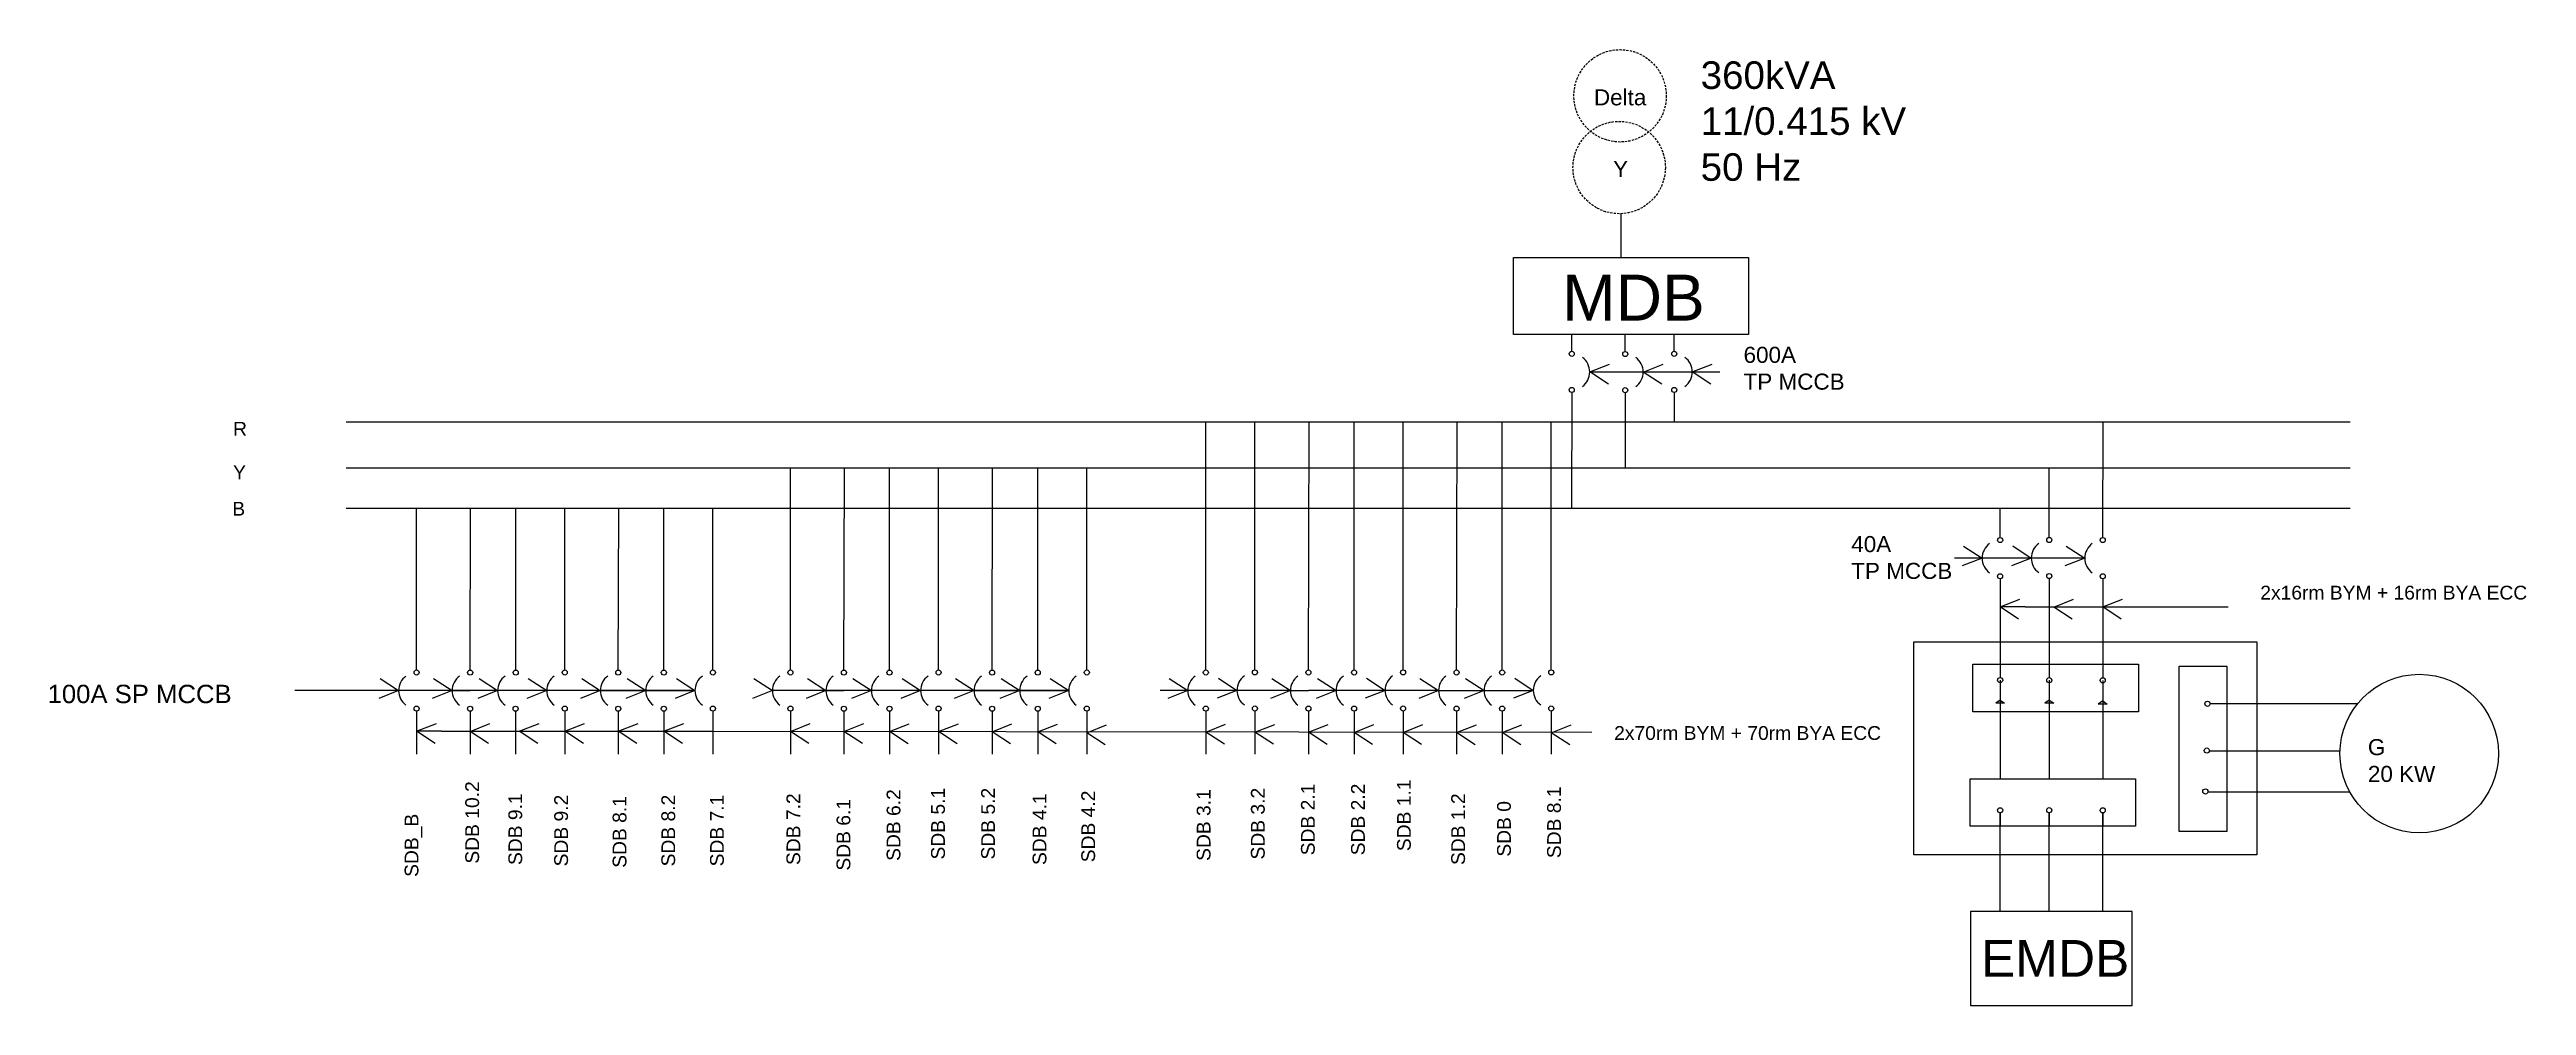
# Model space of a CAD drawing. Header units: inches. Extents: x 145 to 415, y -2 to 103.
import ezdxf

# ---------------------------------------------------------------- set-up
doc = ezdxf.new("R2010")
doc.units = ezdxf.units.IN
doc.header["$MEASUREMENT"] = 0
doc.linetypes.add('HIDDEN', pattern=[0.375, 0.25, -0.125])
doc.layers.add('dotdot', color=7, linetype='HIDDEN')
doc.layers.add('Legend', color=50, linetype='Continuous')
doc.styles.get("Standard").update_dxf_attribs({"font": 'arial.ttf'})

# ---------------------------------------------------------------- blocks, each defined once
blk = doc.blocks.new('Arrow')
for p, q in [((0, 0), (-2.16, -0.85)), ((-2.02, 1.32), (0, 0))]:
    blk.add_line(p, q)

msp = doc.modelspace()

# ---------------------------------------------------------------- linework, layer by layer
for p, q in [((316.47, 84.66), (316.47, 79.87)), ((311.14, 69.68), (311.14, 71.5)), ((316.96, 69.67), (316.96, 71.5)), ((322.3, 69.68), (322.3, 71.5)), ((313.1, 67.44), (315.8, 67.44)), ((315.8, 67.44), (327.26, 67.44)), ((311.13, 65.2), (311.1, 52.61)), ((316.96, 65.18), (316.96, 56.99)), ((322.3, 65.2), (322.3, 62)), ((271.31, 35.01), (271.31, 62)), ((276.66, 35.02), (276.66, 62)), ((282.48, 35.01), (282.55, 62)), ((287.44, 35.01), (287.44, 62)), ((292.78, 35.02), (292.78, 62)), ((298.61, 35.01), (298.67, 62)), ((303.56, 35.01), (303.56, 62)), ((308.91, 35.02), (308.91, 62)), ((368.93, 49.41), (368.96, 62)), ((226.1, 35.01), (226.1, 56.99)), ((231.92, 34.99), (231.98, 56.99)), ((236.88, 34.99), (236.88, 56.99)), ((242.23, 35.01), (242.23, 56.99)), ((248.05, 34.99), (248.11, 56.99)), ((253.01, 34.99), (253.01, 56.99)), ((258.36, 35.01), (258.36, 56.99)), ((363.11, 49.43), (363.11, 56.99)), ((185.41, 35.01), (185.41, 52.61)), ((191.24, 34.99), (191.28, 52.61)), ((196.2, 34.99), (196.2, 52.61)), ((201.54, 35.01), (201.54, 52.61)), ((207.36, 34.99), (207.41, 52.61)), ((212.32, 34.99), (212.32, 52.61)), ((217.67, 35.01), (217.67, 52.61)), ((357.77, 49.41), (357.77, 52.61)), ((364.26, 47.17), (352.8, 47.17)), ((366.97, 47.17), (364.26, 47.17)), ((357.76, 44.93), (357.76, 34.19)), ((363.11, 44.94), (363.11, 34.17)), ((368.93, 44.93), (368.93, 34.15)), ((360.47, 41.87), (357.76, 41.87)), ((360.47, 41.87), (371.93, 41.87)), ((371.93, 41.87), (382.6, 41.87)), ((183.42, 32.75), (172.15, 32.75)), ((186.57, 32.75), (183.42, 32.75)), ((215.71, 32.76), (183.45, 32.76)), ((189.27, 32.75), (186.57, 32.75)), ((189.27, 32.75), (191.23, 32.75)), ((202.69, 32.75), (191.23, 32.75)), ((205.4, 32.75), (202.69, 32.75)), ((205.4, 32.75), (207.36, 32.75)), ((207.36, 32.75), (215.71, 32.76)), ((227.26, 32.75), (224.11, 32.75)), ((256.39, 32.76), (224.14, 32.76)), ((229.96, 32.75), (227.26, 32.75)), ((229.96, 32.75), (231.92, 32.75)), ((243.38, 32.75), (231.92, 32.75)), ((246.09, 32.75), (243.38, 32.75)), ((246.09, 32.75), (248.05, 32.75)), ((248.05, 32.75), (256.39, 32.76)), ((277.81, 32.76), (266.35, 32.76)), ((280.52, 32.76), (277.81, 32.76)), ((280.52, 32.76), (282.48, 32.76)), ((293.94, 32.76), (282.48, 32.76)), ((296.64, 32.76), (293.94, 32.76)), ((296.64, 32.76), (298.6, 32.76)), ((298.6, 32.76), (306.95, 32.78)), ((357.76, 33.9), (357.76, 23.17)), ((363.11, 33.89), (363.11, 23.17)), ((368.93, 33.87), (368.93, 23.17)), ((185.41, 30.52), (185.41, 25.82)), ((191.23, 30.51), (191.23, 25.82)), ((196.19, 30.51), (196.19, 25.82)), ((201.54, 30.52), (201.54, 25.82)), ((207.36, 30.51), (207.36, 25.82)), ((212.32, 30.51), (212.32, 25.82)), ((217.67, 30.52), (217.67, 25.82)), ((226.1, 30.52), (226.1, 25.82)), ((231.92, 30.51), (231.92, 25.82)), ((236.88, 30.51), (236.88, 25.82)), ((242.23, 30.52), (242.23, 25.82)), ((248.05, 30.51), (248.05, 25.82)), ((253.01, 30.51), (253.01, 25.82)), ((258.35, 30.52), (258.35, 25.82)), ((271.31, 30.52), (271.31, 25.82)), ((276.66, 30.53), (276.66, 25.82)), ((282.48, 30.52), (282.48, 25.82)), ((287.44, 30.52), (287.44, 25.82)), ((292.78, 30.53), (292.78, 25.82)), ((298.6, 30.52), (298.6, 25.82)), ((303.56, 30.52), (303.56, 25.82)), ((308.91, 30.53), (308.91, 25.82)), ((357.76, 31.73), (357.28, 31.38)), ((358.25, 31.38), (357.28, 31.38)), ((357.76, 31.73), (358.25, 31.38)), ((363.11, 31.73), (362.63, 31.38)), ((363.59, 31.38), (362.63, 31.38)), ((363.11, 31.73), (363.59, 31.38)), ((368.93, 31.64), (368.45, 31.29)), ((369.41, 31.29), (368.45, 31.29)), ((368.93, 31.64), (369.41, 31.29)), ((380.6, 31.37), (396.71, 31.37)), ((188.12, 28.33), (185.41, 28.33)), ((188.12, 28.33), (199.58, 28.33)), ((199.58, 28.33), (217.67, 28.33)), ((217.67, 28.33), (313.34, 28.25)), ((380.54, 26.2), (394.76, 26.2)), ((380.38, 21.73), (395.82, 21.73)), ((357.76, 8.67), (357.76, 19.45)), ((357.76, 19.45), (357.76, 17.99)), ((363.11, 8.69), (363.11, 19.46)), ((363.11, 19.46), (363.11, 17.99)), ((368.93, 8.7), (368.93, 19.44)), ((368.93, 19.44), (368.93, 17.99))]:
    msp.add_line(p, q)
at = {"color": 1}
msp.add_line((177.76, 62), (395.87, 62), dxfattribs=at)
at = {"color": 2}
msp.add_line((177.76, 56.99), (395.87, 56.99), dxfattribs=at)
at = {"color": 5}
msp.add_line((177.76, 52.61), (395.87, 52.61), dxfattribs=at)
for points in [[(304.79, 79.9), (330.38, 79.9), (330.38, 71.5), (304.79, 71.5)], [(348.36, 38.05), (385.71, 38.05), (385.71, 14.87), (348.36, 14.87)], [(354.8, 35.63), (372.81, 35.63), (372.81, 30.45), (354.8, 30.45)], [(382.43, 35.43), (382.43, 17.42), (377.25, 17.42), (377.25, 35.43)], [(372.51, 17.99), (354.51, 17.99), (354.51, 23.17), (372.51, 23.17)], [(354.53, -1.52), (372.13, -1.52), (372.13, 8.7), (354.53, 8.7)]]:
    msp.add_lwpolyline(points, close=True)
for centre, radius in [((311.14, 69.41), 0.277), ((316.96, 69.39), 0.277), ((322.3, 69.41), 0.277), ((311.14, 65.48), 0.277), ((316.96, 65.46), 0.277), ((322.3, 65.48), 0.277), ((357.77, 49.14), 0.277), ((363.11, 49.15), 0.277), ((368.93, 49.14), 0.277), ((357.76, 45.2), 0.277), ((363.11, 45.22), 0.277), ((368.93, 45.2), 0.277), ((185.41, 34.73), 0.277), ((191.24, 34.71), 0.277), ((196.2, 34.71), 0.277), ((201.54, 34.73), 0.277), ((207.36, 34.71), 0.277), ((212.32, 34.71), 0.277), ((217.67, 34.73), 0.277), ((226.1, 34.73), 0.277), ((231.92, 34.71), 0.277), ((236.88, 34.71), 0.277), ((242.23, 34.73), 0.277), ((248.05, 34.71), 0.277), ((253.01, 34.71), 0.277), ((258.36, 34.73), 0.277), ((271.31, 34.73), 0.277), ((276.66, 34.74), 0.277), ((282.48, 34.73), 0.277), ((287.44, 34.73), 0.277), ((292.78, 34.74), 0.277), ((298.61, 34.73), 0.277), ((303.56, 34.73), 0.277), ((308.91, 34.74), 0.277), ((357.76, 33.9), 0.281), ((363.11, 33.89), 0.281), ((368.93, 33.87), 0.281), ((403.38, 25.9), 8.63), ((185.41, 30.8), 0.277), ((191.23, 30.78), 0.277), ((196.19, 30.78), 0.277), ((201.54, 30.8), 0.277), ((207.36, 30.78), 0.277), ((212.32, 30.78), 0.277), ((217.67, 30.8), 0.277), ((226.1, 30.8), 0.277), ((231.92, 30.78), 0.277), ((236.88, 30.78), 0.277), ((242.23, 30.8), 0.277), ((248.05, 30.78), 0.277), ((253.01, 30.78), 0.277), ((258.35, 30.8), 0.277), ((271.31, 30.8), 0.277), ((276.66, 30.81), 0.277), ((282.48, 30.8), 0.277), ((287.44, 30.8), 0.277), ((292.78, 30.81), 0.277), ((298.6, 30.8), 0.277), ((303.56, 30.8), 0.277), ((308.91, 30.81), 0.277), ((380.33, 31.32), 0.281), ((380.26, 26.23), 0.281), ((380.1, 21.78), 0.281), ((357.76, 19.73), 0.281), ((363.11, 19.74), 0.281), ((368.93, 19.72), 0.281)]:
    msp.add_circle(centre, radius)
for centre, start, end in [((311.14, 67.44), 306.0027, 53.9973), ((316.96, 67.43), 306.0027, 53.9973), ((322.3, 67.44), 306.0027, 53.9973), ((357.76, 47.17), 126.0027, 233.9973), ((363.11, 47.18), 126.0027, 233.9973), ((368.93, 47.17), 126.0027, 233.9973), ((185.41, 32.76), 126.0027, 233.9973), ((191.23, 32.75), 126.0027, 233.9973), ((196.19, 32.75), 126.0027, 233.9973), ((201.54, 32.76), 126.0027, 233.9973), ((207.36, 32.75), 126.0027, 233.9973), ((212.32, 32.75), 126.0027, 233.9973), ((217.67, 32.76), 126.0027, 233.9973), ((226.1, 32.76), 126.0027, 233.9973), ((231.92, 32.75), 126.0027, 233.9973), ((236.88, 32.75), 126.0027, 233.9973), ((242.23, 32.76), 126.0027, 233.9973), ((248.05, 32.75), 126.0027, 233.9973), ((253.01, 32.75), 126.0027, 233.9973), ((258.35, 32.76), 126.0027, 233.9973), ((271.31, 32.76), 126.0027, 233.9973), ((276.66, 32.78), 126.0027, 233.9973), ((282.48, 32.76), 126.0027, 233.9973), ((287.44, 32.76), 126.0027, 233.9973), ((292.78, 32.78), 126.0027, 233.9973), ((298.6, 32.76), 126.0027, 233.9973), ((303.56, 32.76), 126.0027, 233.9973), ((308.91, 32.78), 126.0027, 233.9973)]:
    msp.add_arc(centre, 1.96, start, end)
at = {"layer": 'dotdot'}
for centre in [(316.4, 97.5), (316.3, 89.69)]:
    msp.add_circle(centre, 5.03, dxfattribs=at)

# ---------------------------------------------------------------- block references
at = {"color": 6, "rotation": 180}
for p in [(313.1, 67.44), (318.92, 67.43), (324.26, 67.44), (357.76, 41.87), (363.59, 41.85), (368.93, 41.87), (185.41, 28.33), (191.23, 28.32), (196.58, 28.33), (201.54, 28.33), (207.36, 28.33), (212.32, 28.33), (226.1, 28.32), (231.92, 28.31), (236.88, 28.3), (242.23, 28.29), (248.05, 28.28), (253.01, 28.27), (258.35, 28.17), (271.31, 28.24), (276.66, 28.23), (282.48, 28.22), (287.44, 28.21), (292.78, 28.2), (298.6, 28.19), (303.56, 28.18), (308.91, 28.17)]:
    msp.add_blockref('Arrow', p, dxfattribs=at)
at = {"color": 6}
for p in [(355.8, 47.17), (361.15, 47.18), (366.97, 47.17), (183.45, 32.76), (189.27, 32.75), (194.23, 32.75), (199.58, 32.76), (205.4, 32.75), (210.36, 32.75), (215.71, 32.76), (224.14, 32.76), (229.96, 32.75), (234.92, 32.75), (240.27, 32.76), (246.09, 32.75), (251.05, 32.75), (256.39, 32.76), (269.35, 32.76), (274.7, 32.78), (280.52, 32.76), (285.48, 32.76), (290.82, 32.78), (296.64, 32.76), (301.6, 32.76), (306.95, 32.78)]:
    msp.add_blockref('Arrow', p, dxfattribs=at)

# ---------------------------------------------------------------- texts
at = {"attachment_point": 1}
for s, width, insert, char_height in [('360kVA^J11/0.415 kV^J50 Hz', 42.3202, (325.17, 101.25), 3), ('Delta', 5.4794, (313.55, 98.21), 1.75), ('Y', 3.0146, (315.64, 90.42), 1.75), ('MDB', 5.4794, (310.1, 78.03), 5), ('600A\\PTP MCCB', 27.4347, (329.84, 70.18), 1.75), ('40A\\PTP MCCB', 27.4347, (341.56, 49.58), 1.75), ('100A SP MCCB', 23.3447, (145.25, 33.39), 2), ('G\\P20 KW', 10.5807, (397.79, 27.48), 1.75), ('EMDB', 5.4794, (355.68, 5.61), 4)]:
    msp.add_mtext_dynamic_manual_height_columns(s, width=width, gutter_width=1, heights=[0], dxfattribs=dict(at, insert=insert, char_height=char_height))
at = {"color": 1, "insert": (165.44, 62.01), "char_height": 1.5, "attachment_point": 1}
msp.add_mtext_dynamic_manual_height_columns('R', width=10.3635, gutter_width=1, heights=[0], dxfattribs=at)
at = {"color": 2, "insert": (165.44, 57.27), "char_height": 1.5, "attachment_point": 1}
msp.add_mtext_dynamic_manual_height_columns('Y', width=10.3635, gutter_width=1, heights=[0], dxfattribs=at)
at = {"color": 5, "insert": (165.35, 53.3), "char_height": 1.5, "attachment_point": 1}
msp.add_mtext_dynamic_manual_height_columns('B', width=10.3635, gutter_width=1, heights=[0], dxfattribs=at)
at = {"char_height": 1.5, "attachment_point": 1, "rotation": 90}
for s, insert in [('SDB 10.2', (190.71, 13.92)), ('SDB 6.2', (236.57, 14.22)), ('SDB 5.1', (241.41, 14.37)), ('SDB 5.2', (246.86, 14.37)), ('SDB 4.2', (257.76, 14.07)), ('SDB 3.1', (270.32, 14.22)), ('SDB 3.2', (276.22, 14.37)), ('SDB 2.1', (281.67, 14.83)), ('SDB 2.2', (287.12, 14.83)), ('SDB 1.1', (292.12, 15.28)), ('SDB 8.1', (308.46, 14.52)), ('SDB_B', (184.11, 12.48)), ('SDB 9.1', (195.4, 13.77)), ('SDB 9.2', (200.39, 13.62)), ('SDB 8.1', (206.75, 13.47)), ('SDB 8.2', (212.05, 13.62)), ('SDB 7.1', (217.35, 13.62)), ('SDB 7.2', (225.67, 13.77)), ('SDB 6.1', (231.12, 13.16)), ('SDB 4.1', (252.46, 13.77)), ('SDB 1.2', (298.02, 13.77)), ('SDB 0', (303.01, 14.68))]:
    msp.add_mtext_dynamic_manual_height_columns(s, width=10.3635, gutter_width=1, heights=[0], dxfattribs=dict(at, insert=insert))
at = {"layer": 'Legend', "char_height": 1.5, "attachment_point": 1}
for s, width, insert in [('2x16rm BYM + 16rm BYA ECC', 32.9276, (386.08, 44.17)), ('2x70rm BYM + 70rm BYA ECC', 28.0373, (315.75, 28.89))]:
    msp.add_mtext_dynamic_manual_height_columns(s, width=width, gutter_width=1, heights=[0], dxfattribs=dict(at, insert=insert))

doc.saveas('drawing.dxf')
